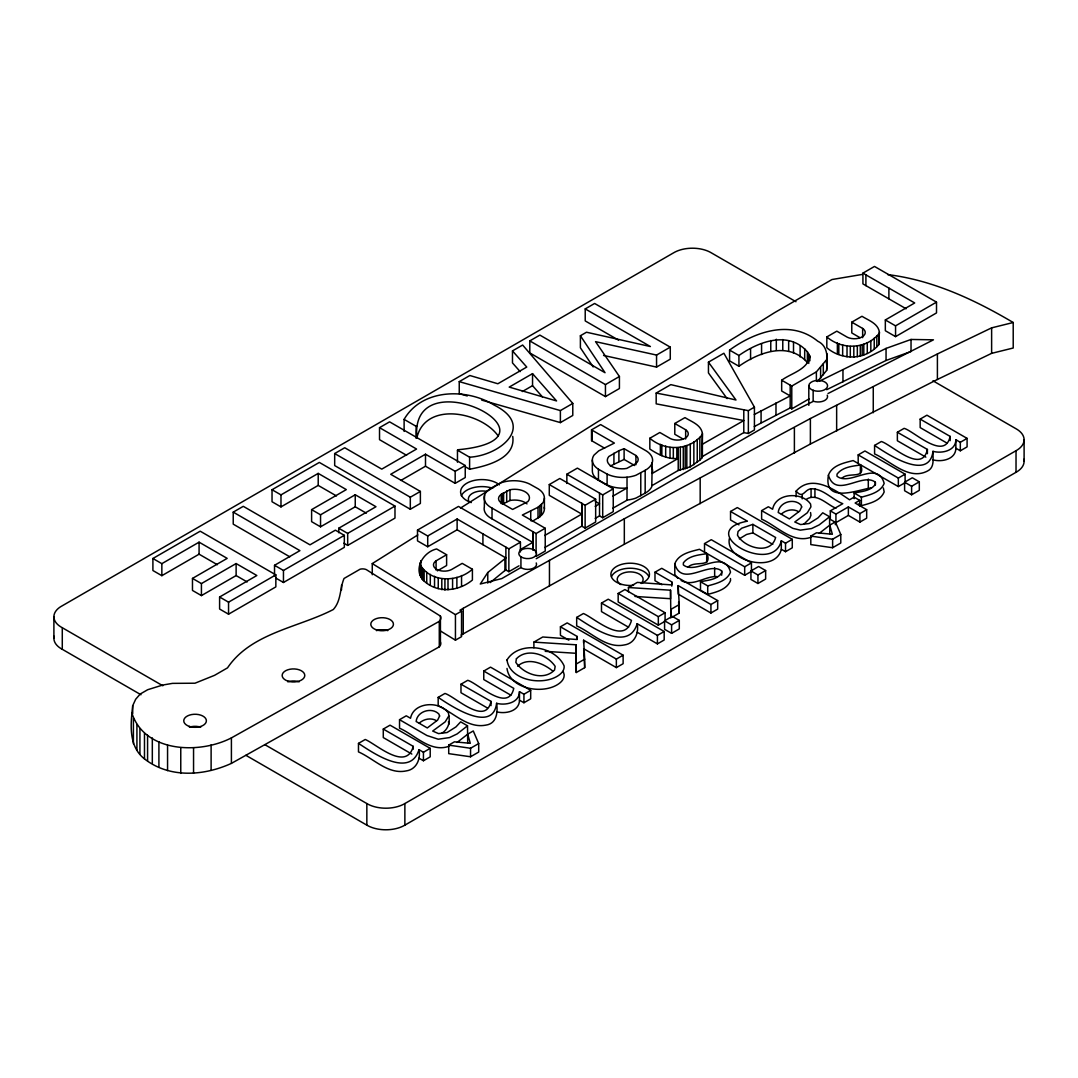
<?xml version="1.0" encoding="UTF-8"?>
<svg xmlns="http://www.w3.org/2000/svg" width="1078" height="1078" viewBox="0 0 1078 1078"><rect width="100%" height="100%" fill="white"/><g stroke="black" fill="none" stroke-linecap="round" stroke-linejoin="round"><path stroke-width="1.5" d="M519.475 691.658L519.475 700.174L523.935 702.748L530.686 698.84L530.686 690.338L523.935 694.232L519.475 691.658C519.394 702.869 505.326 705.726 496.608 703.287C497.969 712.154 496.837 723.729 485.733 725.144C467.704 728.647 453.366 712.464 438.18 705.874L438.18 697.372L444.944 693.464C454.687 696.199 485.639 726.626 491.002 701.374L460.98 684.207L460.98 692.723L487.404 707.976M496.608 703.287C492.606 734.509 449.081 704.689 438.18 697.372M932.996 451.332C928.993 482.553 885.469 452.733 874.581 445.416L874.581 453.932C890.468 460.899 908.714 480.977 927.646 470.951C935.084 467.246 932.659 457.948 932.996 451.332C941.714 453.771 955.795 450.914 955.863 439.716L960.323 442.29L967.087 438.382L967.087 446.885L960.323 450.793L955.863 448.219L955.863 439.716M568.82 640.143L560.425 635.306L560.425 626.79L577.215 636.492L577.148 639.524L542.773 636.99L533.893 642.111L533.893 647.784M661.973 584.748L654.979 580.705L654.979 572.202L671.769 581.904L671.702 584.923L637.327 582.403L628.447 587.523L628.447 591.782M506.997 668.441C509.732 689.704 545.158 695.243 560.142 682.724A22.638 13.071 0 0 0 564.104 674.397L563.201 671.378M446.615 554.739L436.078 560.829A10.834 6.252 0 0 0 438.759 570.262L441.225 570.882A10.834 6.252 0 0 0 451.345 569.642L462.206 563.376L472.407 569.251L472.407 580.031C458.635 591.512 437.857 593.601 424.139 581.082C412.308 570.087 422.967 552.017 436.63 548.958L446.615 554.739L446.615 565.505L437.385 570.841M420.029 575.329L420.218 562.514M131.934 713.272L132.702 705.699L135.68 699.245L140.234 694.016L147.686 689.718L162.67 685.056L172.493 683.371L194.997 683.209L214.603 675.313L227.512 667.861C251.147 632.813 298.215 627.733 333.331 609.501C341.268 600.702 339.732 588.642 344.03 578.482L360.106 569.197A6.023 3.477 0 0 1 366.304 569.615L440.43 616.104L440.43 641.599A12.168 7.02 0 0 1 439.285 646.827L231.406 763.386C203.85 775.944 169.529 778.478 144.479 758.899C130.425 747.957 130.236 729.51 131.934 713.272C144.924 752.835 199.753 754.29 231.406 737.891L439.285 621.332A12.168 7.02 0 0 0 440.43 616.104M457.463 450.186L469.604 457.193C499.896 455.576 536.184 426.066 494.142 405.072C466.491 387.918 421.875 388.619 404.115 419.382L416.108 426.309L416.108 438.328L416.863 437.884C409.236 355.565 574.48 438.719 458.271 449.715L457.463 450.186L457.463 462.206M416.863 437.884C425.284 400.895 481.314 411.783 498.265 436.078M817.447 381.545L826.637 370.414C827.028 360.052 829.373 346.793 817.757 341.2C790.753 319.075 754.681 331.808 729.577 350.08L729.577 360.861L738.929 366.264C758.535 352.412 788.544 341.025 807.382 362.585L807.382 351.819C788.544 330.259 758.535 341.632 738.929 355.484L729.577 350.08M826.637 370.414L827.149 357.034M807.382 351.819L809.888 356.158C807.745 369.66 791.292 373.109 781.671 380.224L781.671 391.004L790.187 395.909L754.29 414.504M519.475 700.174C519.394 711.372 505.326 714.229 496.608 711.79M955.863 448.219C955.795 459.417 941.714 462.287 932.996 459.848M925.854 457.139L897.368 440.767L897.368 432.265L927.39 449.432C922.027 474.684 891.088 444.257 881.332 441.522L874.581 445.416M947.292 443.274L920.167 427.602L920.167 419.099L950.149 436.415C944.611 461.438 913.901 431.025 904.132 428.357L897.368 432.265M418.992 749.682C409.842 779.219 371.721 751.918 358.475 743.389L358.475 751.892C373.621 758.508 388.04 774.718 406.11 770.932C416.472 769.53 420.851 759.087 418.992 749.682L423.438 752.255L430.203 748.348L430.203 756.85L423.438 760.758L418.992 758.184M637.179 623.704C628.043 653.241 589.922 625.941 576.676 617.411L576.676 625.914C591.822 632.53 606.227 648.74 624.31 644.954C634.673 643.553 639.052 633.109 637.179 623.704L657.418 635.387L664.183 631.492L664.183 639.995L657.418 643.889L637.179 632.207M420.218 573.294L420.811 571.407M781.321 540.779L781.321 549.281L785.525 551.707L792.276 547.813L792.276 539.31L785.525 543.204L781.321 540.779C772.67 576.69 693.316 531.427 747.377 521.186L730.547 511.471L730.547 519.973L738.969 524.838M781.321 549.281C775.661 573.981 724.834 561.193 729.361 538.569M652.203 462.664L651.786 486.69A23.959 13.839 0 0 1 645.17 493.145L636.007 498.049A24.524 14.162 0 0 1 627.396 500.003L612.897 508.183M411.836 754.061L383.283 737.568L383.283 729.065L413.265 746.38C406.298 771.875 376.33 744.17 365.24 739.481L358.475 743.389M652.203 485.491L678.224 470.466L690.284 466.801L699.838 460.144L701.751 458.11L702.398 433.477C701.104 424.678 691.443 421.741 684.988 417.604L674.788 423.492L674.788 434.272L682.94 438.975M702.398 444.257L743.793 420.555L656.179 403.846L656.179 393.066L670.812 384.63L735.978 400.005L708.448 362.154L723.89 353.247L754.425 407.147L754.425 429.974L748.361 433.477L743.793 432.615L702.304 456.573L701.751 458.11M851.782 322.16L862.643 328.44A10.834 6.252 0 0 1 864.799 334.274L863.721 335.703A10.834 6.252 0 0 1 847.375 337.252L836.824 331.162L826.826 336.929L826.826 347.709C841.837 360.699 865.809 360.254 878.732 344.717L879.379 332.145C878.098 323.346 868.437 320.409 861.982 316.272L851.782 322.16L851.782 332.94L859.921 337.643M878.732 344.717L879.379 332.145M449.472 746.111C430.769 753.212 415.017 734.953 399.534 728.189L399.534 719.686L406.258 715.805L410.529 718.271C413.629 701.805 439.918 700.579 448.488 713.07L448.839 715.9L445.187 721.856L432.682 731.059L438.53 733.606L447.047 732.541L455.967 726.895L460.656 721.842L467.515 725.804L467.704 742.675M448.839 715.9C450.254 722.812 447.882 729.658 441.724 733.323M677.671 578.145L674.828 574.466L674.747 563.902C678.372 553.984 690.432 551.599 699.487 549.295L707.074 553.674C712.342 568.699 695.027 560.169 688.236 566.988M870.889 487.889C856.538 490.328 823.417 503.722 828.416 475.182C832.041 465.265 844.101 462.88 853.156 460.575L898.338 486.582L905.102 482.674L905.102 474.172L864.947 450.981L858.182 454.889L858.182 463.392M520.431 551.963L520.431 542.18L458.5 506.417L417.496 530.093L417.496 540.873L427.71 546.762L457.126 529.783L505.878 557.919L487.768 572.539L480.276 584.006L501.782 578.576L520.93 567.527L520.93 556.747M781.671 380.224L791.778 386.059L816.383 371.856L826.637 359.634M532.182 521.415L539.876 516.753L542.706 513.815A23.406 13.515 0 0 0 544.242 507.199M651.624 467.151A23.959 13.839 0 0 1 652.419 472.784L652.203 473.444L678.224 458.419C667.942 459.592 658.146 454.525 649.832 449.041L649.832 438.261C664.843 451.251 688.815 450.82 701.751 435.269M826.826 336.929C841.837 349.919 865.809 349.488 878.732 333.951M467.515 725.804L457.099 733.943L449.472 737.595L438.22 739.212L426.996 735.546L399.534 719.686M467.515 734.32L457.099 742.446M761.62 510.635L768.345 506.754L772.616 509.234C775.702 492.754 801.992 491.541 810.562 504.032L810.925 506.862L807.274 512.818L794.769 522.008L800.604 524.555L809.133 523.504L818.04 517.858L822.73 512.805L829.602 516.766L819.172 524.905L811.559 528.557L800.294 530.16L792.842 528.355L761.62 510.635L761.62 519.151C777.09 525.902 792.842 544.174 811.559 537.06M545.225 528.26L522.331 515.041L538.016 507.266L542.706 503.035A23.406 13.515 0 0 0 538.272 488.886L529.635 484.035A24.524 14.162 0 0 0 512.4 480.734L509.328 480.95A24.524 14.162 0 0 0 500.731 482.904L491.568 487.808A23.959 13.839 0 0 0 484.938 494.25L484.318 496.123A23.959 13.839 0 0 0 492.026 508.088L536.089 533.529L545.225 528.26L545.225 551.087L536.089 556.369M796.13 496.796L796.13 491.123C811.788 473.498 835.005 489.816 849.518 499.788L854.086 497.147L859.692 500.381L859.692 506.054M517.642 666.177C527.856 656.852 543.299 663.253 552.529 670.88M739.306 538.865L746.569 534.472L752.875 532.869L772.791 544.363M610.296 466.033L624.108 459.457L634.619 465.521M803.811 524.285L809.645 518.437L810.925 515.365L810.562 512.535M490.22 582.578L504.922 570.531L505.878 569.979L508.856 571.69L518.99 565.842M501.189 494.384L509.975 489.722A14.782 8.543 0 0 1 525.821 492.215A14.782 8.543 0 0 1 527.883 501.634L512.616 509.436L500.812 502.617A11.575 6.684 0 0 1 501.189 494.384L501.189 503.628M419.302 723.068C423.964 718.959 431.079 717.449 436.603 720.737M781.388 514.031C786.051 509.921 793.152 508.398 798.677 511.7M819.172 533.408L829.602 525.269L829.602 516.766M526.994 503.884A14.782 8.543 0 0 0 509.975 500.488L502.456 504.234L502.456 493.454M372.26 574.749L372.26 563.592L417.806 534.931M460.508 508.061L597.145 422.077L695.836 362.087L774.462 312.741L832 279.525L862.306 274.432M591.512 429.852L614.393 443.071L598.721 450.86L594.032 455.091A23.406 13.515 0 0 0 598.452 469.24L607.103 474.091A24.524 14.162 0 0 0 624.324 477.392L627.396 477.177A24.524 14.162 0 0 0 636.007 475.223L645.17 470.318A23.959 13.839 0 0 0 651.786 463.863L652.419 462.004A23.959 13.839 0 0 0 644.711 450.025L600.635 424.584L591.512 429.852L591.512 440.632L604.61 448.192M862.926 273.138L874.487 266.441L936.512 302.136L936.512 312.916L895.562 336.619L885.334 330.73L885.334 319.964L914.71 302.958L862.926 273.138L862.926 283.905L906.113 308.78M895.562 336.619L895.562 325.852L936.512 302.136M217.338 564.724L199.08 554.186L161.848 575.679L152.901 570.518L152.901 558.498L200.198 531.198L275.847 574.87L275.847 586.89L228.549 614.19L219.602 609.03L219.602 597.01L256.847 575.517L236.122 563.551L201.424 583.575L192.477 578.414L192.477 590.434L201.424 595.595L236.122 575.571L247.172 581.945M289.78 556.8L233.225 524.151L233.225 512.131L243.278 506.323L309.979 544.835L335.379 530.174L344.327 535.335L344.327 547.354L283.46 582.484L275.806 578.064M336.471 495.947L318.212 485.41L280.981 506.903L272.033 501.742L272.033 489.722L319.331 462.422L394.979 506.094L394.979 518.114L347.682 545.414L343.842 543.204M400.854 480.451L425.5 466.222L455.172 483.348L465.238 477.541L465.238 465.521L455.172 471.329L425.5 454.202L390.708 474.293L420.38 491.42L420.38 503.439L410.314 509.247L334.679 465.575L334.679 453.555L344.731 447.747L381.76 469.132L416.566 449.041L379.523 427.656L379.523 439.676L406.595 455.307M379.523 427.656L389.589 421.848L465.238 465.521M467.259 395.963L459.241 393.659L459.241 381.639L469.86 375.508L497.847 383.755L526.751 367.059L512.481 350.902L522.641 345.041L572.782 403.428L572.782 415.448L560.385 422.603L481.718 400.1M603.572 355.444L656.556 367.086L670.273 359.163L670.273 347.143L656.556 355.066L595.541 341.659L619.419 376.505L619.419 388.525L605.445 396.596L529.797 352.924L529.797 340.904L539.862 335.096L605.041 372.719L580.395 335.743L586.499 332.226L650.398 346.537L585.219 308.901L585.219 320.921L618.543 340.149M585.219 308.901L594.625 303.47L670.273 347.143M152.901 558.498L161.848 563.659L199.08 542.167L227.175 558.377L192.477 578.414M272.033 489.722L280.981 494.883L318.212 473.39L346.308 489.601L311.609 509.638L311.609 521.658L320.543 526.819L355.241 506.781L366.304 513.168M416.108 426.309L416.863 425.877M532.545 373.635L509.22 387.096L556.571 400.935L532.545 373.635L532.545 385.654L542.369 396.825M522.345 391.543L532.545 385.654M311.609 509.638L320.543 514.799L355.241 494.762L375.979 506.727L338.735 528.233L338.735 532.734M274.526 575.827L274.526 565.303L299.927 550.642L233.225 512.131M219.602 597.01L228.549 602.171L275.847 574.87M274.526 565.303L283.46 570.464L344.327 535.335M338.735 528.233L347.682 533.394L394.979 506.094M334.679 453.555L410.314 497.227L420.38 491.42M459.241 381.639L560.385 410.583L572.782 403.428M529.797 340.904L605.445 384.576L619.419 376.505M417.496 530.093L427.71 535.982L457.126 519.003L508.856 548.864L520.431 542.18M566.853 483.456L566.853 474.212L577.39 468.121L613.247 488.833L613.247 511.659L602.71 517.736L599.53 515.904L595.191 518.41M544.754 535.483L581.77 514.098L549.281 495.341L549.281 484.561L559.819 478.484L595.662 499.181L595.662 522.008L585.125 528.099L581.77 526.158L544.754 547.53M649.832 438.261L659.83 432.494L670.381 438.584A10.834 6.252 0 0 0 686.74 437.021L687.818 435.606A10.834 6.252 0 0 0 685.648 429.758L674.788 423.492M420.029 564.549C430.432 582.807 457.692 582.565 472.407 569.251M656.179 393.066L748.361 410.651L754.425 407.147M566.853 474.212L602.71 494.91L613.247 488.833M549.281 484.561L585.125 505.272L595.662 499.181M520.243 549.618L532.775 542.396L492.026 518.868A23.959 13.839 0 0 1 484.318 506.889L484.534 495.449M595.191 506.35L599.53 503.857L595.258 501.391M612.897 496.136L627.019 487.984L624.324 488.172A24.524 14.162 0 0 1 607.103 484.871L598.452 480.02A23.406 13.515 0 0 1 592.334 470.79L592.334 460.023M754.29 426.551L790.187 407.969L791.778 408.885L809.147 398.86M536.224 558.7L779.461 418.264L813.499 401.259A9.379 5.417 0 0 0 823.902 400.868A9.379 5.417 0 0 0 827.244 395.168M461.047 635.077L624.324 544.255L810.386 444.028L937.402 379.469L991.625 353.355L1013.212 348.005L1013.212 322.511L991.625 327.86L937.402 353.961L810.386 418.534L624.324 518.761L463.244 608.315L459.942 610.215L461.546 611.145L461.546 636.64L455.442 640.17L439.662 630.482M455.442 640.17L455.442 614.662L461.546 611.145M730.547 511.471L737.312 507.563L792.276 539.31M383.283 729.065L390.047 725.171L430.203 748.348M460.98 684.207L467.731 680.312C477.5 682.98 508.21 713.393 513.761 688.357L483.766 671.055L483.766 679.558L510.905 695.216M483.766 671.055L490.53 667.147L530.686 690.338M560.425 626.79L567.176 622.895L623.124 655.195L623.124 663.698L616.36 667.605L583.616 648.686M576.676 617.411L583.427 613.517C594.53 618.193 624.499 645.897 631.465 620.402L601.484 603.087L601.484 611.603L628.609 627.261M601.484 603.087L608.235 599.193L664.183 631.492M618.166 593.466L624.917 589.558L665.086 612.749L665.086 621.251L658.321 625.146L618.166 601.969L618.166 593.466L658.321 616.643L665.086 612.749M654.979 572.202L661.744 568.308L717.678 600.594L717.678 609.11L710.928 613.005L678.17 594.099L678.17 585.597L710.928 604.502L717.678 600.594M704.527 543.595L711.278 539.701L751.447 562.891L751.447 571.394L744.682 575.288L704.527 552.111L704.527 543.595L744.682 566.785L751.447 562.891M920.167 419.099L926.932 415.192L967.087 438.382M796.13 491.123C803.083 499.424 804.121 489.668 811.074 488.752C823.134 488.523 832.081 499.532 842.767 503.682L830.316 510.864L830.316 519.38L835.935 522.614L848.373 515.432L859.907 522.089L866.672 518.195L866.672 509.678L855.124 503.022L859.692 500.381M730.48 578.549L730.52 580.651C726.895 589.599 716.169 592.132 707.72 594.396L700.498 590.218L700.498 581.716L707.72 585.88C716.169 583.629 726.895 581.082 730.52 572.149C723.917 547.92 696.132 575.544 683.331 564.885L683.385 562.824C688.896 555.682 698.84 554.9 707.074 553.674M854.153 498.669L854.153 492.996L861.389 497.174C869.825 494.91 880.564 492.363 884.176 483.429C877.573 459.201 849.801 486.825 836.986 476.166L837.04 474.104C842.565 466.963 852.509 466.181 860.743 464.955C866.011 479.993 848.696 471.45 841.891 478.268M700.498 581.716C707.734 580.193 717.126 579.816 721.708 572.957L721.667 570.936C708.785 560.708 681.983 588.036 674.747 563.902M854.153 492.996C861.403 491.474 870.795 491.096 875.363 484.238L875.336 482.216C862.44 471.989 835.639 499.316 828.416 475.182M584.694 659.157L584.694 667.659L576.272 672.524L576.272 664.008L584.694 659.157L583.616 640.184L616.36 659.089L623.124 655.195M678.17 585.597L679.248 604.569L670.839 609.42L670.839 617.923L670.543 590.205L628.447 587.523M830.316 510.864L835.935 514.112L848.373 506.929L859.907 513.586L866.672 509.678M858.182 454.889L898.338 478.066L905.102 474.172M448.717 745.127L454.431 741.826L470.291 743.308L467.704 734.172L473.269 730.951L478.699 743.55L478.699 752.067L470.547 756.769L448.717 753.643L448.717 745.127L470.547 748.267L478.699 743.55M810.804 536.089L816.518 532.788L832.364 534.257L829.777 525.134L835.356 521.914L840.786 534.513L840.786 543.016L832.62 547.732L810.804 544.592L810.804 536.089L832.62 539.216L840.786 534.513M664.574 620.793L672.268 616.36L679.288 620.402L679.288 628.905L671.594 633.352L664.574 629.309L664.574 620.793L671.594 624.849L679.288 620.402M750.935 570.936L758.629 566.502L765.636 570.545L765.636 579.048L757.942 583.494L750.935 579.438L750.935 570.936L757.942 574.992L765.636 570.545M904.604 482.216L912.298 477.783L919.305 481.826L919.305 490.328L911.611 494.775L904.604 490.733L904.604 482.216L911.611 486.272L919.305 481.826M672.241 617.115L679.248 613.072L679.248 604.569M264.838 744.655L366.843 803.555A26.492 15.294 0 0 0 404.87 803.555L1016.028 450.712A26.411 15.254 0 0 0 1016.028 428.761L932.955 380.803M245.892 755.314L366.843 825.142A26.492 15.294 0 0 0 404.87 825.142L1016.028 472.299A26.411 15.254 0 0 0 1023.857 459.295M828.025 393.524L933.454 339.826L911.031 339.462L886.049 348.41L819.334 381.208M618.893 450.698L608.854 456.493A14.782 8.543 0 0 0 610.916 465.898A14.782 8.543 0 0 0 626.763 468.404L635.535 463.729A11.575 6.684 0 0 0 635.926 455.509L624.108 448.677L618.893 450.698L618.893 461.478M826.718 389.684L886.049 360.47L911.031 351.509L911.031 339.462M806.735 499.033C817.245 492.862 826.92 504.666 835.949 508.25M858.492 504.005L861.389 505.676C869.825 503.413 880.564 500.879 884.176 491.932L883.327 487.889M752.875 524.366L741.772 528.193L738.066 531.454L737.46 535.133C744.17 547.772 770.797 555.776 775.634 537.504L752.875 524.366L752.875 532.869M717.22 576.609C705.079 575.773 693.221 587.24 681.121 580.516M465.548 466.882L469.604 469.213C486.65 466.046 515.998 458.622 512.737 436.388M634.929 596.444L670.543 598.708L670.543 590.205M533.893 642.111L575.989 644.792L576.272 664.008M545.225 651.341L575.989 653.295L576.272 672.524M887.652 274.594C932.645 280.078 974.552 299.657 1013.212 322.511M885.334 319.964L895.562 325.852M795.982 301.719L711.453 252.912A26.249 15.146 0 0 0 673.44 252.912L62.281 605.769A25.751 14.863 0 0 0 62.281 627.719L62.281 649.306L140.975 694.744M62.281 627.719L162.832 685.77M372.26 563.592L455.442 614.662M520.93 567.527L521.429 567.904A8.867 5.12 0 0 0 532.128 568.712A8.867 5.12 0 0 0 536.251 562.959M520.162 371.627L512.481 362.922L512.481 350.902M727.124 398.617L708.448 372.934L708.448 362.154M593.169 366.938L580.395 347.763L580.395 335.743M826.247 361.292L827.149 367.8M448.488 721.586L448.839 724.416M678.614 602.009L679.248 613.072M583.697 650.277L584.694 667.659M1024.1 439.73L1024.1 461.33M1016.028 450.712L1016.028 472.299M991.625 327.86L991.625 353.355M960.323 442.29L960.323 450.793M950.149 436.415L950.149 440.659M937.402 353.961L937.402 379.469M927.39 449.432L927.39 453.676M911.611 486.272L911.611 494.775M898.338 478.066L898.338 486.582M888.892 288.082L888.892 298.862M886.049 348.41L886.049 360.47M876.832 335.986L876.832 346.766M875.336 482.216L875.336 485.06M874.231 338.142L874.231 348.908M873.261 387.245L873.261 412.739M870.835 340.581L870.835 351.361M868.302 479.077L868.302 487.579M867.264 342.642L867.264 353.422M865.904 274.85L865.904 285.63M863.801 344.138L863.801 354.918M862.643 328.44L862.643 337.67M862.184 344.731L862.184 355.497M861.389 497.174L861.389 505.676M860.379 465.157L860.379 473.673M860.284 345.418L860.284 356.198M859.907 513.586L859.907 522.089M857.32 345.998L857.32 356.778M853.816 346.51L853.816 357.29M850.299 346.402L850.299 357.182M848.373 506.929L848.373 515.432M847.025 346.065L847.025 356.831M842.956 369.767L842.956 381.814M842.659 344.771L842.659 355.551M838.819 343.639L838.819 354.419M837.377 343.02L837.377 353.8M836.649 405.463L836.649 430.957M835.935 514.112L835.935 522.614M835.356 521.914L835.356 524.743M832.62 539.216L832.62 547.732M829.777 525.134L829.777 533.637M826.947 353.692L826.947 364.458M823.309 364L823.309 374.767M820.614 367.517L820.614 378.297M816.383 371.856L816.383 381.1M814.928 488.698L814.928 497.201M813.149 390.33L813.149 401.11M811.074 488.752L811.074 497.254M810.386 418.534L810.386 444.028M809.888 356.158L809.888 360.78M808.756 354.19L808.756 363.421M808.81 385.789L808.81 405.368M804.687 348.8L804.687 359.58M802.207 494.64L802.207 498.885M800.105 346.159L800.105 356.939M794.392 427.764L794.392 453.259M793.516 342.359L793.516 353.139M791.778 386.059L791.778 408.885M790.187 385.142L790.187 407.969M788.665 340.661L788.665 351.441M785.525 543.204L785.525 551.707M782.776 339.543L782.776 350.323M776.308 339.22L776.308 350M775.985 402.943L775.985 415.003M770.77 340.513L770.77 351.293M761.58 343.774L761.58 354.541M761.081 410.57L761.081 422.63M757.942 574.992L757.942 583.494M750.571 348.76L750.571 359.54M748.361 410.651L748.361 433.477M744.682 566.785L744.682 575.288M743.793 409.788L743.793 432.615M738.929 355.484L738.929 366.264M721.667 570.936L721.667 575.194M714.647 567.796L714.647 576.299M710.928 604.502L710.928 613.005M707.72 585.88L707.72 594.396M706.71 553.876L706.71 562.379M702.398 433.477L702.398 457.005M700.174 478.187L700.174 503.682M699.838 437.318L699.838 460.144M697.25 439.474L697.25 462.3M693.855 441.913L693.855 464.739M690.284 443.974L690.284 466.801M686.807 445.47L686.807 468.297M685.648 429.758L685.648 439.002M685.19 446.063L685.19 468.89M683.29 446.75L683.29 469.577M680.326 447.33L680.326 470.156M678.224 447.639L678.224 470.466M676.836 447.842L676.836 458.622M673.319 447.734L673.319 458.514M671.769 581.904L671.769 586.149M671.594 624.849L671.594 633.352M670.031 447.383L670.031 458.163M665.678 446.103L665.678 456.883M661.838 444.971L661.838 455.738M660.383 444.352L660.383 455.132M658.321 616.643L658.321 625.146M657.418 635.387L657.418 643.889M656.556 355.066L656.556 367.086M645.17 470.318L645.17 493.145M640.777 472.946L640.777 495.772M635.926 455.509L635.926 464.739M627.019 477.204L627.019 500.03M624.324 518.761L624.324 544.255M624.108 448.677L624.108 459.457M616.36 659.089L616.36 667.605M613.921 453.191L613.921 463.958M607.103 474.091L607.103 484.871M605.445 384.576L605.445 396.596M602.71 494.91L602.71 517.736M599.53 493.077L599.53 515.904M598.452 469.24L598.452 480.02M592.024 430.162L592.024 440.929M585.125 505.272L585.125 528.099M583.616 640.184L583.616 643.014M581.945 503.426L581.945 526.253M581.77 503.332L581.77 526.158M577.215 636.492L577.215 639.321M575.989 644.792L575.989 653.295M560.385 410.583L560.385 422.603M549.457 560.385L549.457 585.88M544.39 498.103L544.39 508.883M541.56 504.423L541.452 515.324M539.876 505.973L539.876 516.753M538.016 507.266L538.016 518.046M536.089 533.529L536.089 553.108M532.882 531.683L532.882 549.618M532.775 531.616L532.775 549.928M530.726 511.471L530.726 520.714M523.935 694.232L523.935 702.748M509.975 489.722L509.975 500.488M508.856 548.864L508.856 571.69M506.7 490.935L506.7 501.715M505.878 547.139L505.878 569.979M504.922 558.471L504.922 570.531M503.601 492.727L503.601 503.493M492.026 508.088L492.026 518.868M491.002 701.374L491.002 705.632M487.768 572.539L487.768 583.09M482.917 533.893L482.917 544.673M470.547 748.267L470.547 756.769M469.604 457.193L469.604 469.213M463.244 608.315L463.244 633.81M461.546 575.531L461.546 586.297M457.126 519.003L457.126 529.783M456.883 577.336L456.883 588.116M455.172 471.329L455.172 483.348M452.585 578.495L452.585 589.262M448.003 578.98L448.003 589.76M444.918 579.304L444.918 590.084M441.805 578.926L441.805 589.706M439.285 621.332L439.285 646.827M438.247 577.835L438.247 588.601M436.078 560.829L436.078 570.06M434.542 576.339L434.542 587.106M430.297 574.372L430.297 585.152M427.71 535.982L427.71 546.762M426.726 572.31L426.726 583.09M425.5 454.202L425.5 466.222M424.139 570.316L424.139 581.082M423.438 752.255L423.438 760.758M423.128 569.373L423.128 580.153M421.929 568.281L421.929 579.048M420.811 560.627L420.919 577.35M413.265 746.38L413.265 749.21M410.314 497.227L410.314 509.247M404.87 803.555L404.87 825.142M404.115 419.382L404.115 431.402M366.843 803.555L366.843 825.142M355.241 494.762L355.241 506.781M347.682 533.394L347.682 545.414M341.524 585.098L341.524 589.882M320.543 514.799L320.543 526.819M318.212 473.39L318.212 485.41M283.46 570.464L283.46 582.484M280.981 494.883L280.981 506.903M236.122 563.551L236.122 575.571M231.406 737.891L231.406 763.386M228.549 602.171L228.549 614.19M211.113 744.898L211.113 770.393M201.424 583.575L201.424 595.595M199.08 542.167L199.08 554.186M193.555 747.768L193.555 773.263M180.767 747.903L180.767 773.398M167.562 745.114L167.562 770.608M161.848 563.659L161.848 575.679M158.911 741.745L158.911 767.24M152.321 737.931L152.321 763.426M147.578 735.196L147.578 760.691M144.479 733.404L144.479 758.899M139.924 728.728L139.924 754.223M136.919 724.524L136.919 750.019M133.403 718.244L133.403 743.739M132.702 705.699L132.702 713.663M53.9 616.737L53.9 638.338M62.281 649.306A25.751 14.863 0 0 1 54.143 636.276M633.527 585.314A19.296 11.144 0 0 1 611.28 572.095A19.296 11.144 0 0 1 640.777 565.034A19.296 11.144 0 0 1 641.235 583.467M471.275 502.591A21.358 12.33 0 0 1 466.208 483.577A21.358 12.33 0 0 1 499.451 484.844M621.009 584.653A12.963 7.479 0 0 1 620.241 574.561A12.963 7.479 0 0 1 637.61 573.24A12.963 7.479 0 0 1 641.397 583.104M611.536 576.487A19.296 11.144 0 0 1 630.172 568.227A19.296 11.144 0 0 1 648.808 576.487M461.317 495.745A21.358 12.33 0 0 1 492.633 488.253M468.701 500.825A14.014 8.085 0 0 1 486.555 491.339M376.465 630.63A11.306 6.522 0 0 1 387.77 630.63M287.826 681.835A11.306 6.522 0 0 1 299.132 681.835M189.418 727.192A11.306 6.522 0 0 1 200.724 727.192M506.997 659.938C509.732 681.202 545.158 686.74 560.142 674.208A22.638 13.071 0 0 0 564.104 665.894C555.224 645.924 519.124 640.17 506.997 659.938M439.608 715.994L437.681 720.037L427.292 727.946L416.148 721.505C417.092 711.116 431.86 706.804 438.881 714.054L439.608 715.994M801.682 506.956L799.755 510.985L789.365 518.895L778.222 512.468C779.178 502.065 793.947 497.753 800.967 505.016L801.682 506.956M516.416 658.752L515.836 662.391C523.517 674.033 543.528 681.498 554.55 670.017L555.17 666.379C547.489 654.737 527.452 647.339 516.416 658.752M813.499 390.479L811.559 389.63A9.379 5.417 0 0 1 812.475 381.504A9.379 5.417 0 0 1 826.314 383.094L827.244 384.388A9.379 5.417 0 0 1 823.902 390.088A9.379 5.417 0 0 1 813.499 390.479M533.96 549.888L532.128 549.079A8.867 5.12 0 0 0 521.429 549.888A8.867 5.12 0 0 0 520.014 556.073L521.429 557.124A8.867 5.12 0 0 0 533.96 557.124A8.867 5.12 0 0 0 533.96 549.888M376.465 629.875A11.306 6.522 0 0 0 393.43 624.229A11.306 6.522 0 0 0 376.465 618.57A11.306 6.522 0 0 0 376.465 629.875M287.826 681.094A11.306 6.522 0 0 0 304.778 675.434A11.306 6.522 0 0 0 287.826 669.788A11.306 6.522 0 0 0 287.826 681.094M189.418 726.437A11.306 6.522 0 0 0 206.383 720.791A11.306 6.522 0 0 0 189.418 715.132A11.306 6.522 0 0 0 189.418 726.437"/></g></svg>
